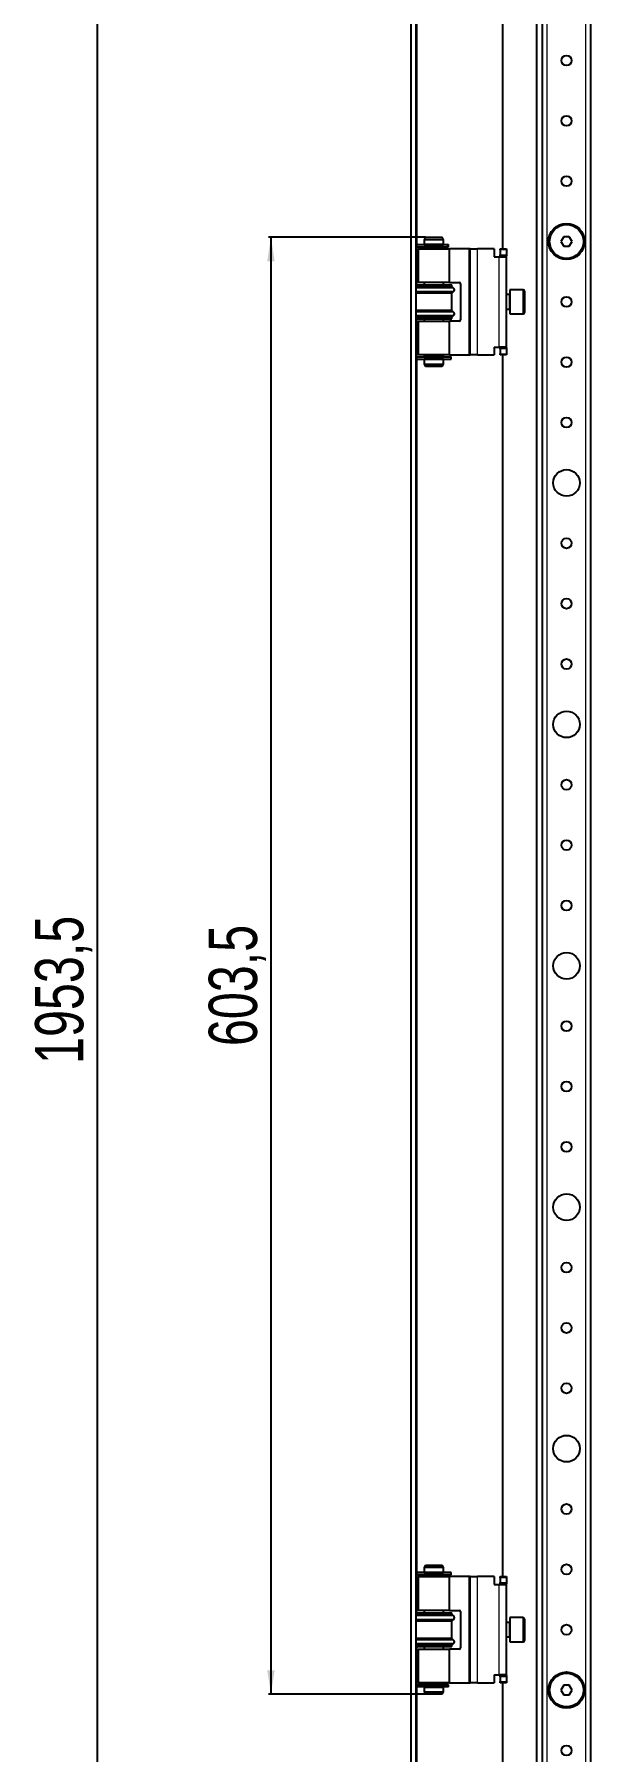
# Model space of a CAD drawing. Header units: millimetres. Extents: x -545 to 1520, y -1456 to 1043.
# Drawn here: x 630 to 861, y -527 to 184 of the extents above; entities that cross this region are included whole.
import ezdxf

# ---------------------------------------------------------------- set-up
doc = ezdxf.new("R2010")
doc.units = ezdxf.units.MM
doc.layers.add('FORMAT', color=7, linetype='Continuous')
doc.styles.add('SLDTEXTSTYLE0', font='TXT', dxfattribs={"width": 0.75})
doc.dimstyles.new('SLDDIMSTYLE0', dxfattribs={"dimtxt": 20, "dimasz": 10, "dimexe": 0, "dimexo": 0.0625, "dimgap": 5, "dimtad": 2, "dimdec": 1, "dimrnd": 1e-09, "dimzin": 12, "dimdsep": 46, "dimtxsty": 'SLDTEXTSTYLE0', "dimsah": 1, "dimcen": 0.09, "dimadec": 0, "dimazin": 3, "dimtfac": 1, "dimtofl": 0, "dimtmove": 0, "dimatfit": 3, "dimfxl": 0, "dimfrac": 2, "dimtolj": 1, "dimtzin": 12, "dimarcsym": 0})

# ---------------------------------------------------------------- blocks, each defined once
blk = doc.blocks.new('_D_7')
at = {"layer": 'FORMAT'}
for p, q in [((792.28, 774.9), (655.2, 774.9)), ((656.2, 774.9), (656.2, -1178.6)), ((792.28, -1178.6), (655.2, -1178.6))]:
    blk.add_line(p, q, dxfattribs=at)
for points in [[(656.2, 774.9), (654.66, 764.9), (657.74, 764.9)], [(656.2, -1178.6), (657.74, -1168.6), (654.66, -1168.6)]]:
    blk.add_solid(points, dxfattribs=at)
at = {"layer": 'FORMAT', "insert": (630.42, -242.49), "char_height": 20, "attachment_point": 1, "rotation": 90, "style": 'SLDTEXTSTYLE0'}
blk.add_mtext('1953,5', dxfattribs=at)
blk = doc.blocks.new('_D_9')
at = {"layer": 'FORMAT'}
for p, q in [((792.28, 99.9), (727.2, 99.9)), ((728.2, 99.9), (728.2, -503.6)), ((792.28, -503.6), (727.2, -503.6))]:
    blk.add_line(p, q, dxfattribs=at)
for points in [[(728.2, 99.9), (726.66, 89.9), (729.74, 89.9)], [(728.2, -503.6), (729.74, -493.6), (726.66, -493.6)]]:
    blk.add_solid(points, dxfattribs=at)
at = {"layer": 'FORMAT', "insert": (702.42, -235.1), "char_height": 20, "attachment_point": 1, "rotation": 90, "style": 'SLDTEXTSTYLE0'}
blk.add_mtext('603,5', dxfattribs=at)

msp = doc.modelspace()

# ---------------------------------------------------------------- linework, layer by layer
at = {"color": 7, "linetype": 'Continuous', "lineweight": 25}
for p, q in [((786.21, 875.65), (786.21, -1279.35)), ((788.21, 875.65), (788.21, -1279.35)), ((838.21, 842.65), (838.21, -1246.35)), ((840.71, -1219.35), (840.71, 815.65)), ((860.71, -1219.35), (860.71, 815.65)), ((824.21, 726.15), (824.21, 95.15)), ((792.29, 99.9), (791.71, 98.9)), ((792.29, 99.9), (799.13, 99.9)), ((799.71, 98.9), (799.13, 99.9)), ((849.55, 100.15), (848.4, 98.15)), ((851.86, 100.15), (849.55, 100.15)), ((853.02, 98.15), (851.86, 100.15)), ((788.56, 96.85), (788.56, 95.95)), ((788.56, 96.85), (801.45, 96.85)), ((788.56, 95.95), (801.45, 95.95)), ((789.26, 95.15), (789.26, 81.15)), ((789.26, 95.15), (802.16, 95.15)), ((791.71, 98.9), (791.71, 96.9)), ((799.71, 98.9), (791.71, 98.9)), ((796.46, 96.9), (791.71, 96.9)), ((791.71, 95.9), (791.71, 95.15)), ((796.46, 95.9), (791.71, 95.9)), ((792.21, 96.9), (792.21, 96.85)), ((792.21, 95.95), (792.21, 95.9)), ((799.71, 96.9), (796.46, 96.9)), ((799.71, 95.9), (796.46, 95.9)), ((799.21, 96.85), (799.21, 96.9)), ((799.21, 95.9), (799.21, 95.95)), ((799.71, 96.9), (799.71, 98.9)), ((799.71, 95.15), (799.71, 95.9)), ((801.45, 96.85), (801.54, 96.85)), ((801.45, 95.95), (801.54, 95.95)), ((801.54, 95.95), (801.54, 96.85)), ((801.54, 96.85), (801.74, 96.85)), ((801.54, 95.95), (801.74, 95.95)), ((801.74, 95.95), (801.74, 96.85)), ((802.16, 81.15), (802.16, 95.15)), ((810.26, 95.15), (802.16, 95.15)), ((810.76, 95.15), (810.26, 95.15)), ((810.76, 51.15), (810.76, 95.15)), ((810.76, 95.15), (813.76, 95.15)), ((820.76, 95.15), (813.76, 95.15)), ((820.76, 95.15), (820.76, 91.85)), ((823.26, 95.15), (825.76, 95.15)), ((823.26, 94.65), (823.26, 95.15)), ((823.26, 94.65), (823.26, 92.65)), ((823.26, 92.15), (823.26, 92.65)), ((825.76, 95.15), (825.76, 94.65)), ((825.76, 94.65), (825.76, 92.65)), ((825.76, 92.65), (825.76, 92.15)), ((848.4, 98.15), (849.55, 96.15)), ((849.55, 96.15), (851.86, 96.15)), ((851.86, 96.15), (853.02, 98.15)), ((820.76, 91.85), (822.76, 91.85)), ((822.76, 91.85), (825.76, 91.85)), ((825.76, 92.15), (823.26, 92.15)), ((823.26, 92.15), (823.26, 91.85)), ((825.76, 91.85), (825.76, 92.15)), ((825.76, 54.45), (825.76, 91.85)), ((788.21, 80.15), (803.21, 80.15)), ((803.21, 79.55), (788.21, 79.55)), ((802.16, 81.15), (789.26, 81.15)), ((791.71, 81.15), (791.71, 80.15)), ((799.71, 80.15), (799.71, 81.15)), ((802.16, 81.15), (806.26, 81.15)), ((803.21, 79.55), (803.21, 80.15)), ((803.91, 78.87), (803.21, 79.55)), ((806.76, 80.65), (806.76, 65.65)), ((803.21, 76.75), (788.21, 76.75)), ((803.21, 76.75), (803.91, 77.44)), ((803.21, 69.55), (803.21, 76.75)), ((827.01, 76.15), (825.76, 76.15)), ((832.66, 78.15), (827.26, 78.15)), ((827.26, 78.15), (827.26, 68.15)), ((833.26, 77.55), (833.26, 68.75)), ((803.21, 69.55), (788.21, 69.55)), ((803.21, 66.75), (788.21, 66.75)), ((788.21, 66.15), (803.21, 66.15)), ((789.26, 65.15), (789.26, 51.15)), ((789.26, 65.15), (802.16, 65.15)), ((791.71, 66.15), (791.71, 65.15)), ((799.71, 65.15), (799.71, 66.15)), ((802.16, 51.15), (802.16, 65.15)), ((806.26, 65.15), (802.16, 65.15)), ((803.91, 68.87), (803.21, 69.55)), ((803.21, 66.75), (803.91, 67.44)), ((803.21, 66.15), (803.21, 66.75)), ((825.76, 70.15), (827.01, 70.15)), ((827.26, 68.15), (832.66, 68.15)), ((788.56, 50.35), (788.56, 49.45)), ((788.56, 50.35), (802.86, 50.35)), ((802.16, 51.15), (789.26, 51.15)), ((791.71, 51.15), (791.71, 50.4)), ((796.46, 50.4), (791.71, 50.4)), ((792.21, 50.4), (792.21, 50.35)), ((799.71, 50.4), (796.46, 50.4)), ((799.21, 50.35), (799.21, 50.4)), ((799.71, 50.4), (799.71, 51.15)), ((802.16, 51.15), (810.26, 51.15)), ((802.86, 49.45), (802.86, 50.35)), ((810.26, 51.15), (810.76, 51.15)), ((813.76, 51.15), (810.76, 51.15)), ((813.76, 51.15), (820.76, 51.15)), ((820.76, 54.45), (822.76, 54.45)), ((820.76, 54.45), (820.76, 51.15)), ((825.76, 54.45), (822.76, 54.45)), ((823.26, 54.45), (823.26, 54.15)), ((823.26, 54.15), (825.76, 54.15)), ((823.26, 53.65), (823.26, 54.15)), ((823.26, 53.65), (823.26, 51.65)), ((823.26, 51.15), (823.26, 51.65)), ((825.76, 51.15), (823.26, 51.15)), ((824.21, 51.15), (824.21, -454.85)), ((825.76, 54.15), (825.76, 54.45)), ((825.76, 54.15), (825.76, 53.65)), ((825.76, 53.65), (825.76, 51.65)), ((825.76, 51.65), (825.76, 51.15)), ((788.56, 49.45), (802.86, 49.45)), ((791.71, 49.4), (791.71, 47.4)), ((796.46, 49.4), (791.71, 49.4)), ((791.71, 47.4), (792.29, 46.4)), ((791.71, 47.4), (796.46, 47.4)), ((792.21, 49.45), (792.21, 49.4)), ((796.36, 46.4), (792.29, 46.4)), ((799.13, 46.4), (796.36, 46.4)), ((799.71, 49.4), (796.46, 49.4)), ((796.46, 47.4), (799.71, 47.4)), ((799.13, 46.4), (799.71, 47.4)), ((799.21, 49.4), (799.21, 49.45)), ((799.71, 47.4), (799.71, 49.4)), ((788.56, -453.15), (788.56, -454.05)), ((802.86, -453.15), (788.56, -453.15)), ((802.86, -454.05), (788.56, -454.05)), ((789.26, -454.85), (789.26, -468.85)), ((789.26, -454.85), (802.16, -454.85)), ((792.29, -450.1), (791.71, -451.1)), ((791.71, -451.1), (791.71, -453.1)), ((799.71, -451.1), (791.71, -451.1)), ((791.71, -453.1), (799.71, -453.1)), ((791.71, -454.1), (791.71, -454.85)), ((791.71, -454.1), (799.71, -454.1)), ((792.21, -453.1), (792.21, -453.15)), ((792.21, -454.05), (792.21, -454.1)), ((792.29, -450.1), (799.13, -450.1)), ((799.71, -451.1), (799.13, -450.1)), ((799.21, -453.15), (799.21, -453.1)), ((799.21, -454.1), (799.21, -454.05)), ((799.71, -453.1), (799.71, -451.1)), ((799.71, -454.85), (799.71, -454.1)), ((802.16, -468.85), (802.16, -454.85)), ((810.26, -454.85), (802.16, -454.85)), ((802.86, -454.05), (802.86, -453.15)), ((810.76, -454.85), (810.26, -454.85)), ((810.76, -498.85), (810.76, -454.85)), ((810.76, -454.85), (813.76, -454.85)), ((820.76, -454.85), (813.76, -454.85)), ((820.76, -454.85), (820.76, -458.15)), ((823.26, -454.85), (825.76, -454.85)), ((823.26, -455.35), (823.26, -454.85)), ((825.76, -454.85), (825.76, -455.35)), ((820.76, -458.15), (822.76, -458.15)), ((822.76, -458.15), (825.76, -458.15)), ((823.26, -455.35), (823.26, -457.35)), ((823.26, -457.85), (823.26, -457.35)), ((825.76, -457.85), (823.26, -457.85)), ((823.26, -457.85), (823.26, -458.15)), ((825.76, -455.35), (825.76, -457.35)), ((825.76, -457.35), (825.76, -457.85)), ((825.76, -458.15), (825.76, -457.85)), ((825.76, -495.55), (825.76, -458.15)), ((802.16, -468.85), (789.26, -468.85)), ((791.71, -468.85), (791.71, -469.85)), ((799.71, -469.85), (799.71, -468.85)), ((802.16, -468.85), (806.26, -468.85)), ((806.76, -469.35), (806.76, -484.35)), ((788.21, -469.85), (803.21, -469.85)), ((803.21, -470.45), (788.21, -470.45)), ((803.21, -473.25), (788.21, -473.25)), ((803.21, -470.45), (803.21, -469.85)), ((803.91, -471.13), (803.21, -470.45)), ((803.21, -473.25), (803.91, -472.56)), ((803.21, -480.45), (803.21, -473.25)), ((827.01, -473.85), (825.76, -473.85)), ((832.66, -471.85), (827.26, -471.85)), ((827.26, -471.85), (827.26, -481.17)), ((833.26, -472.45), (833.26, -480.65)), ((803.21, -480.45), (788.21, -480.45)), ((803.21, -483.25), (788.21, -483.25)), ((803.91, -481.13), (803.21, -480.45)), ((803.21, -483.25), (803.91, -482.56)), ((803.21, -483.85), (803.21, -483.25)), ((825.76, -479.85), (827.01, -479.85)), ((827.26, -481.17), (827.26, -481.85)), ((827.26, -481.85), (832.66, -481.85)), ((833.26, -480.65), (833.26, -481.25)), ((788.21, -483.85), (803.21, -483.85)), ((789.26, -484.85), (789.26, -498.85)), ((789.26, -484.85), (802.16, -484.85)), ((791.71, -483.85), (791.71, -484.85)), ((799.71, -484.85), (799.71, -483.85)), ((802.16, -498.85), (802.16, -484.85)), ((806.26, -484.85), (802.16, -484.85)), ((820.76, -495.55), (822.76, -495.55)), ((820.76, -495.55), (820.76, -498.85)), ((825.76, -495.55), (822.76, -495.55)), ((823.26, -495.55), (823.26, -495.85)), ((823.26, -495.85), (825.76, -495.85)), ((823.26, -496.35), (823.26, -495.85)), ((823.26, -496.35), (823.26, -498.35)), ((825.76, -495.85), (825.76, -495.55)), ((825.76, -495.85), (825.76, -496.35)), ((825.76, -496.35), (825.76, -498.35)), ((788.56, -499.65), (788.56, -500.55)), ((801.45, -499.65), (788.56, -499.65)), ((801.45, -500.55), (788.56, -500.55)), ((802.16, -498.85), (789.26, -498.85)), ((791.71, -498.85), (791.71, -499.6)), ((791.71, -499.6), (799.71, -499.6)), ((791.71, -500.6), (791.71, -502.6)), ((791.71, -500.6), (799.71, -500.6)), ((791.71, -502.6), (792.29, -503.6)), ((791.71, -502.6), (796.46, -502.6)), ((792.21, -499.6), (792.21, -499.65)), ((792.21, -500.55), (792.21, -500.6)), ((796.36, -503.6), (792.29, -503.6)), ((799.13, -503.6), (796.36, -503.6)), ((796.46, -502.6), (799.71, -502.6)), ((799.13, -503.6), (799.71, -502.6)), ((799.21, -499.65), (799.21, -499.6)), ((799.21, -500.6), (799.21, -500.55)), ((799.71, -499.6), (799.71, -498.85)), ((799.71, -502.6), (799.71, -500.6)), ((801.54, -499.65), (801.45, -499.65)), ((801.54, -500.55), (801.45, -500.55)), ((801.54, -500.55), (801.54, -499.65)), ((801.74, -499.65), (801.54, -499.65)), ((801.74, -500.55), (801.54, -500.55)), ((801.74, -500.55), (801.74, -499.65)), ((802.16, -498.85), (810.26, -498.85)), ((810.26, -498.85), (810.76, -498.85)), ((813.76, -498.85), (810.76, -498.85)), ((813.76, -498.85), (820.76, -498.85)), ((823.26, -498.85), (823.26, -498.35)), ((825.76, -498.85), (823.26, -498.85)), ((824.21, -498.85), (824.21, -1129.85)), ((825.76, -498.35), (825.76, -498.85)), ((849.55, -499.85), (848.4, -501.85)), ((848.4, -501.85), (849.55, -503.85)), ((851.86, -499.85), (849.55, -499.85)), ((849.55, -503.85), (851.86, -503.85)), ((853.02, -501.85), (851.86, -499.85)), ((851.86, -503.85), (853.02, -501.85))]:
    msp.add_line(p, q, dxfattribs=at)
at = {"color": 8, "linetype": 'Continuous', "lineweight": 18}
for p, q in [((842.71, -1219.35), (842.71, 815.65)), ((858.71, -1219.35), (858.71, 815.65)), ((788.81, 96.85), (788.81, 724.45)), ((788.81, 80.15), (788.81, 95.95)), ((801.45, 96.85), (801.45, 95.95)), ((810.26, 95.15), (810.26, 51.15)), ((813.76, 51.15), (813.76, 95.15)), ((825.76, 94.65), (823.26, 94.65)), ((823.26, 92.65), (825.76, 92.65)), ((822.76, 54.45), (822.76, 91.85)), ((803.91, 78.87), (788.21, 78.87)), ((803.91, 77.44), (788.21, 77.44)), ((827.01, 75.74), (827.01, 76.15)), ((827.01, 70.15), (827.01, 75.74)), ((832.66, 68.15), (832.66, 78.15)), ((803.91, 68.87), (788.21, 68.87)), ((803.91, 67.44), (788.21, 67.44)), ((788.81, 50.35), (788.81, 66.15)), ((825.76, 53.65), (823.26, 53.65)), ((823.26, 51.65), (825.76, 51.65)), ((788.81, -453.15), (788.81, 49.45)), ((788.81, -469.85), (788.81, -454.05)), ((810.26, -454.85), (810.26, -498.85)), ((813.76, -498.85), (813.76, -454.85)), ((822.76, -495.55), (822.76, -458.15)), ((825.76, -455.35), (823.26, -455.35)), ((823.26, -457.35), (825.76, -457.35)), ((803.91, -471.13), (788.21, -471.13)), ((803.91, -472.56), (788.21, -472.56)), ((827.01, -479.85), (827.01, -473.85)), ((832.66, -481.17), (832.66, -471.85)), ((803.91, -481.13), (788.21, -481.13)), ((803.91, -482.56), (788.21, -482.56)), ((832.66, -481.85), (832.66, -481.17)), ((788.81, -499.65), (788.81, -483.85)), ((825.76, -496.35), (823.26, -496.35)), ((788.81, -1128.15), (788.81, -500.55)), ((801.45, -500.55), (801.45, -499.65)), ((823.26, -498.35), (825.76, -498.35))]:
    msp.add_line(p, q, dxfattribs=at)
at = {"color": 7, "linetype": 'Continuous', "lineweight": 25}
for centre, radius in [((850.71, 173.15), 2.1), ((850.71, 148.15), 2.1), ((850.71, 123.15), 2.1), ((850.71, 98.15), 7.5), ((850.71, 98.15), 7), ((850.71, 73.15), 2.1), ((850.71, 48.15), 2.1), ((850.71, 23.15), 2.1), ((850.71, -1.85), 5.5), ((850.71, -26.85), 2.1), ((850.71, -51.85), 2.1), ((850.71, -76.85), 2.1), ((850.71, -101.85), 5.5), ((850.71, -126.85), 2.1), ((850.71, -151.85), 2.1), ((850.71, -176.85), 2.1), ((850.71, -201.85), 5.5), ((850.71, -226.85), 2.1), ((850.71, -251.85), 2.1), ((850.71, -276.85), 2.1), ((850.71, -301.85), 5.5), ((850.71, -326.85), 2.1), ((850.71, -351.85), 2.1), ((850.71, -376.85), 2.1), ((850.71, -401.85), 5.5), ((850.71, -426.85), 2.1), ((850.71, -451.85), 2.1), ((850.71, -476.85), 2.1), ((850.71, -501.85), 7.5), ((850.71, -501.85), 7), ((850.71, -526.85), 2.1)]:
    msp.add_circle(centre, radius, dxfattribs=at)
for centre, radius, start, end in [((803.21, 78.15), 1, 314.427, 45.573), ((806.26, 80.65), 0.5, 0, 90), ((827.01, 76.4), 0.25, 270, 0), ((832.66, 77.55), 0.6, 0, 90), ((803.21, 68.15), 1, 314.427, 45.573), ((806.26, 65.65), 0.5, 270, 0), ((827.01, 69.9), 0.25, 360, 90), ((832.66, 68.75), 0.6, 270, 360), ((806.26, -469.35), 0.5, 0, 90), ((803.21, -471.85), 1, 314.427, 45.573), ((827.01, -473.6), 0.25, 270, 0), ((832.66, -472.45), 0.6, 0, 90), ((803.21, -481.85), 1, 314.427, 45.573), ((827.01, -480.1), 0.25, 360, 90), ((832.66, -481.25), 0.6, 270, 360), ((806.26, -484.35), 0.5, 270, 0)]:
    msp.add_arc(centre, radius, start, end, dxfattribs=at)

# ---------------------------------------------------------------- dimensions: what is measured, and where the dimension line sits
at = {"layer": 'FORMAT'}
for base, p1, p2, picture, middle in [((656.2, -1178.6), (792.29, 774.9), (792.29, -1178.6), '_D_7', (656.2, -201.85)), ((728.2, -503.6), (792.29, 99.9), (792.29, -503.6), '_D_9', (728.2, -201.85))]:
    dim = msp.add_linear_dim(base=base, p1=p1, p2=p2, angle=90, dimstyle='SLDDIMSTYLE0', dxfattribs=at)
    dim.commit()
    dim.dimension.update_dxf_attribs({"geometry": picture, "text_midpoint": middle, "dimtype": 160})

doc.saveas('drawing.dxf')
